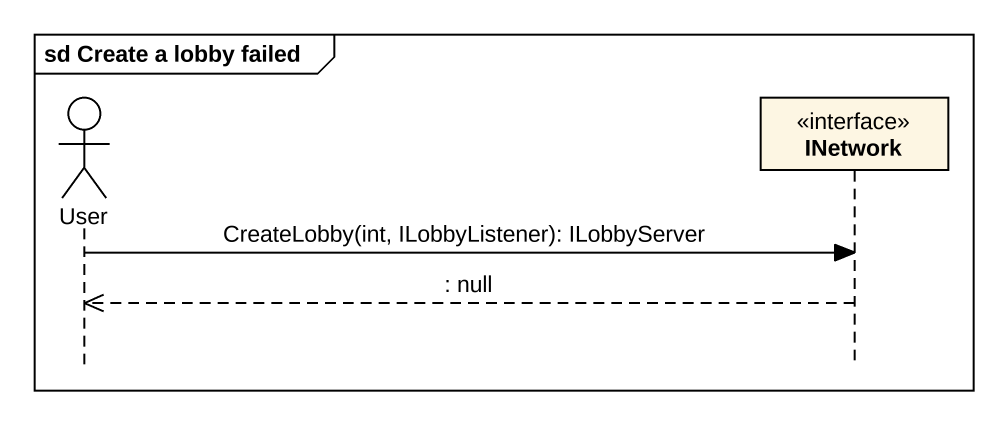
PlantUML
@startuml
mainframe sd Create a lobby failed
hide footbox
actor User
participant INetwork <<interface>>

User -> INetwork : CreateLobby(int, ILobbyListener): ILobbyServer
INetwork -->> User : : null
@enduml
